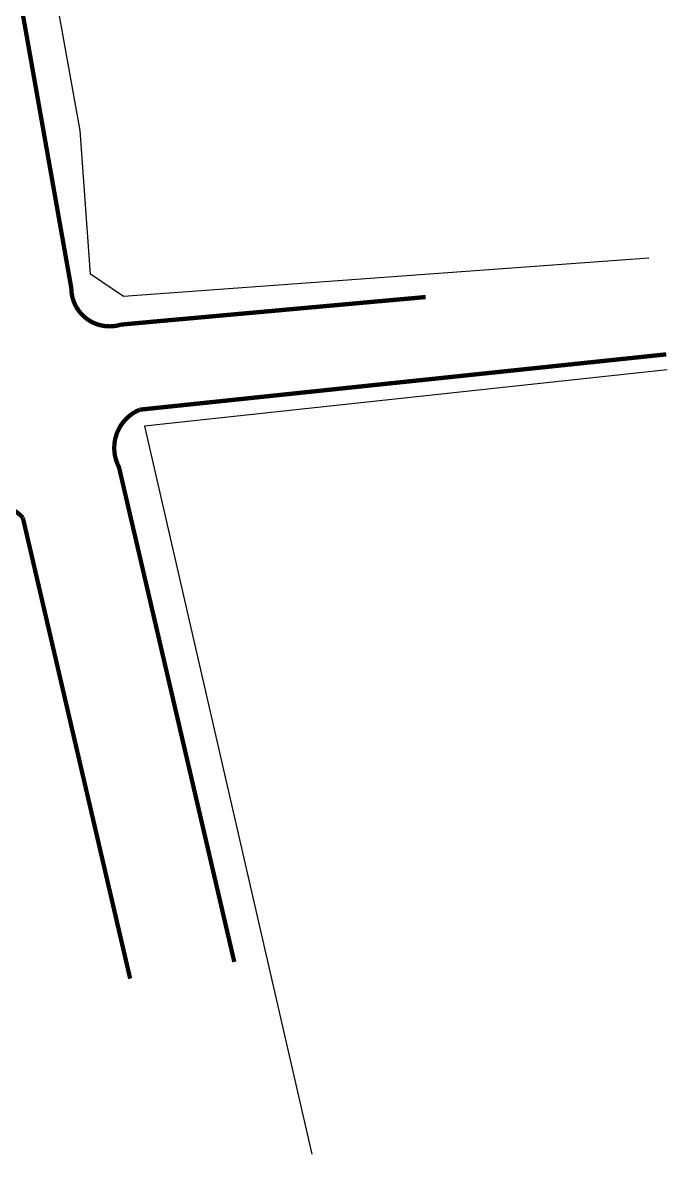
# Model space of a CAD drawing. Header units: metres. Extents: x -296 to 345, y -1036 to 474.
# Drawn here: x 242.3 to 317.1, y -1024.3 to -893.2 of the extents above; entities that cross this region are included whole.
import ezdxf

# ---------------------------------------------------------------- set-up
doc = ezdxf.new("R2010")
doc.units = ezdxf.units.M
doc.linetypes.add('HIDDENX2', pattern=[0.75, 0.5, -0.25])
for name, color, linetype in [('DGPRO_ARQ_EXISTENCIA', 7, 'Continuous'), ('DGPRO_Cordon existente', 244, 'HIDDENX2'), ('DGPRO_Edificacion existente', 2, 'Continuous'), ('DGPRO_Vereda existente', 1, 'Continuous')]:
    doc.layers.add(name, color=color, linetype=linetype)
doc.layers.add('DGPRO_Hatch edificios', color=7, linetype='Continuous', true_color=0xd1e8ff)

# ---------------------------------------------------------------- blocks, each defined once
blk = doc.blocks.new('cordon con topo correcta')
at = {"layer": 'DGPRO_Cordon existente', "ltscale": 10, "const_width": 0.5}
for points in [[(1954.1, 359.14), (1932.5, 356.74), (1926.61, 347.97), (1952.76, 200.13, 0.507212), (1958.53, 195.9), (1993.77, 199.09)], [(2021.64, 192.45), (1960.69, 186.04, 0.440967), (1958.28, 179.38), (1971.63, 122.06)], [(1842.96, 135.73), (1893.04, 139.2, 0.282438), (1937.94, 167.51), (1941.01, 174.05, -0.401136), (1947.15, 173.52), (1959.57, 120.14)]]:
    blk.add_lwpolyline(points, format="xyb", dxfattribs=at)
blk = doc.blocks.new('A$C45BA266A')
at = {"layer": 'DGPRO_Edificacion existente'}
for points in [[(314.8, -920.43), (253.98, -924.88), (250.15, -922.31), (248.97, -905.64), (225.58, -775.86), (229.43, -769.35), (256.51, -766.49)], [(316.91, -933.4), (256.4, -939.92), (275.79, -1024.28)]]:
    blk.add_lwpolyline(points, dxfattribs=at)
at = {"layer": 'DGPRO_Vereda existente', "ltscale": 10}
for points in [[(249.27, -764.9), (227.67, -767.3), (221.78, -776.07), (247.93, -923.91, 0.507212), (253.7, -928.15), (288.94, -924.95)], [(249.29, -765.05), (227.76, -767.44), (221.93, -776.1), (248.08, -923.9, 0.509356), (253.67, -928), (288.93, -924.8)], [(316.81, -931.59), (255.86, -938, 0.440967), (253.45, -944.66), (266.8, -1001.98)], [(316.82, -931.74), (255.9, -938.15, 0.440804), (253.59, -944.61), (266.94, -1001.94)], [(138.13, -988.31), (188.21, -984.84, 0.282438), (233.11, -956.53), (236.18, -949.99, -0.401136), (242.32, -950.52), (254.74, -1003.9)], [(138.14, -988.46), (188.22, -984.99, 0.282422), (233.24, -956.59), (236.3, -950.08, -0.396305), (242.19, -950.59), (254.6, -1003.94)]]:
    blk.add_lwpolyline(points, format="xyb", dxfattribs=at)
at = {"layer": 'DGPRO_Hatch edificios'}
blk.add_blockref('cordon con topo correcta', (-1704.83, -1124.04), dxfattribs=at)

msp = doc.modelspace()

# ---------------------------------------------------------------- block references
at = {"layer": 'DGPRO_ARQ_EXISTENCIA'}
msp.add_blockref('A$C45BA266A', (0, 0), dxfattribs=at)

doc.saveas('drawing.dxf')
